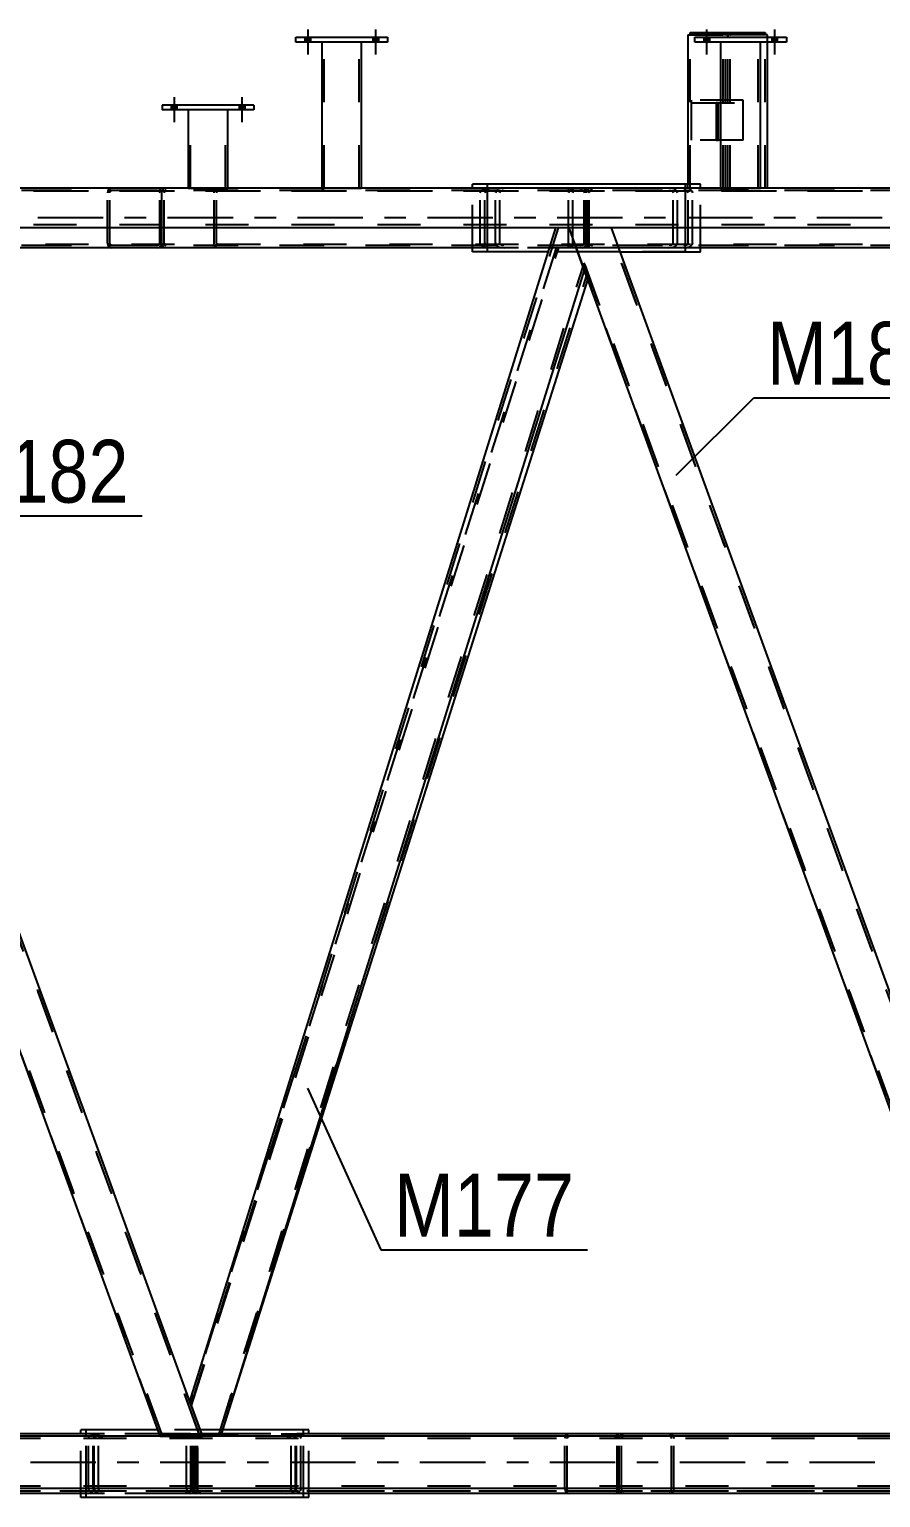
# Model space of a CAD drawing. Header units: millimetres. Extents: x -832 to 357, y -842 to -1.
# Drawn here: x 99.3 to 138.1, y -115.6 to -48.7 of the extents above; entities that cross this region are included whole.
import ezdxf

# ---------------------------------------------------------------- set-up
doc = ezdxf.new("R2010")
doc.units = ezdxf.units.MM
doc.linetypes.add('DXK_LINE_DOT2', pattern=[3.9198, 1.9599, -1.9599])
doc.linetypes.add('DXK_LINE_DOT3', pattern=[5.9187, 2.979, -0.9799, 0.9799, -0.9799])
doc.styles.add('Arial Narrow', font='ARIALN.TTF', dxfattribs={"height": 0.2})

# ---------------------------------------------------------------- blocks, each defined once
blk = doc.blocks.new('Part-570388851-10451 - 10391')
at = {"color": 7, "linetype": 'DXK_LINE_DOT2'}
for p, q in [((131.849, -51.908), (129.486, -51.908)), ((129.486, -53.727), (129.486, -51.908)), ((129.486, -52.017), (131.849, -52.017)), ((131.849, -53.727), (131.849, -51.908)), ((131.849, -53.727), (129.486, -53.727))]:
    blk.add_line(p, q, dxfattribs=at)
blk = doc.blocks.new('Part-570388851-11079 - 10391')
at = {"color": 7, "linetype": 'DXK_LINE_DOT2'}
for p, q in [((124.426, -55.909), (85.583, -55.909)), ((124.426, -56.019), (85.583, -56.019)), ((119.861, -56.128), (119.891, -56.044)), ((119.861, -58.419), (119.861, -56.128)), ((120.075, -56.086), (120.06, -56.128)), ((120.06, -58.419), (120.06, -56.128)), ((120.106, -55.926), (120.258, -55.909)), ((120.258, -56.019), (120.182, -56.027)), ((124.426, -55.909), (124.578, -55.926)), ((124.502, -56.027), (124.426, -56.019)), ((124.624, -56.128), (124.609, -56.086)), ((124.624, -58.419), (124.624, -56.128)), ((124.792, -56.044), (124.795, -56.05)), ((124.795, -56.05), (124.823, -56.128)), ((124.823, -58.419), (124.823, -56.128)), ((124.426, -58.528), (85.583, -58.528)), ((124.426, -58.637), (105.548, -58.637)), ((119.891, -58.502), (119.861, -58.419)), ((120.06, -58.419), (120.075, -58.46)), ((120.258, -58.637), (120.106, -58.62)), ((120.182, -58.519), (120.258, -58.528)), ((124.426, -58.528), (124.502, -58.519)), ((124.578, -58.62), (124.426, -58.637)), ((124.609, -58.46), (124.624, -58.419)), ((124.823, -58.419), (124.792, -58.502))]:
    blk.add_line(p, q, dxfattribs=at)
at = {"color": 2, "linetype": 'Continuous'}
blk.add_line((105.548, -58.637), (90.511, -58.637), dxfattribs=at)
at = {"color": 7, "linetype": 'DXK_LINE_DOT2'}
for centre, radius, start, end in [((120.168, -56.292), 0.371, 99.52227, 138.07318), ((120.213, -56.21), 0.186, 99.52227, 138.07318), ((124.471, -56.21), 0.186, 41.9269, 80.47781), ((124.516, -56.292), 0.371, 41.9269, 80.47781), ((120.168, -58.254), 0.371, 221.9269, 260.47781), ((120.213, -58.336), 0.186, 221.9269, 260.47781), ((124.471, -58.336), 0.186, 279.52227, 318.07318), ((124.516, -58.254), 0.371, 279.52227, 318.07318)]:
    blk.add_arc(centre, radius, start, end, dxfattribs=at)
blk = doc.blocks.new('Part-570388851-10499 - 10391')
at = {"color": 2, "linetype": 'Continuous'}
for p, q in [((111.451, -49.255), (111.451, -49.036)), ((111.451, -49.036), (115.633, -49.036)), ((115.633, -49.255), (111.451, -49.255)), ((115.633, -49.036), (115.633, -49.255))]:
    blk.add_line(p, q, dxfattribs=at)
blk = doc.blocks.new('Part-570388851-11131 - 10391')
at = {"color": 7, "linetype": 'DXK_LINE_DOT2'}
for p, q in [((106.504, -112.862), (106.474, -112.946)), ((106.474, -115.237), (106.474, -112.946)), ((106.672, -112.946), (106.687, -112.904)), ((106.672, -115.237), (106.672, -112.946)), ((106.871, -112.728), (106.719, -112.744)), ((106.795, -112.845), (106.871, -112.837)), ((106.871, -112.728), (111.799, -112.728)), ((145.271, -112.837), (106.871, -112.837)), ((111.19, -112.744), (111.038, -112.728)), ((111.038, -112.837), (111.114, -112.845)), ((111.221, -112.904), (111.237, -112.946)), ((111.237, -115.237), (111.237, -112.946)), ((111.435, -112.946), (111.405, -112.862)), ((111.435, -115.237), (111.435, -112.946)), ((145.271, -112.728), (126.393, -112.728)), ((106.474, -115.237), (106.504, -115.32)), ((106.687, -115.278), (106.672, -115.237)), ((106.719, -115.438), (106.871, -115.455)), ((106.871, -115.346), (106.795, -115.337)), ((145.271, -115.346), (106.871, -115.346)), ((111.799, -115.455), (106.871, -115.455)), ((111.114, -115.337), (111.038, -115.346)), ((111.038, -115.455), (111.19, -115.438)), ((111.237, -115.237), (111.221, -115.278)), ((111.405, -115.32), (111.435, -115.237)), ((145.271, -115.455), (126.393, -115.455))]:
    blk.add_line(p, q, dxfattribs=at)
at = {"color": 2, "linetype": 'Continuous'}
for p, q in [((126.393, -112.728), (111.799, -112.728)), ((126.393, -115.455), (111.799, -115.455))]:
    blk.add_line(p, q, dxfattribs=at)
at = {"color": 7, "linetype": 'DXK_LINE_DOT2'}
for centre, radius, start, end in [((106.78, -113.11), 0.371, 99.52227, 138.07318), ((106.825, -113.028), 0.186, 99.52227, 138.07318), ((111.083, -113.028), 0.186, 41.9269, 80.47781), ((111.129, -113.11), 0.371, 41.9269, 80.47781), ((106.78, -115.072), 0.371, 221.9269, 260.47781), ((106.825, -115.154), 0.186, 221.9269, 260.47781), ((111.083, -115.154), 0.186, 279.52227, 318.07318), ((111.129, -115.072), 0.371, 279.52227, 318.07318)]:
    blk.add_arc(centre, radius, start, end, dxfattribs=at)
blk = doc.blocks.new('Part-570388851-10502 - 10391')
at = {"color": 2, "linetype": 'Continuous'}
for p, q in [((112.633, -49.255), (112.633, -55.91)), ((114.451, -55.91), (114.451, -49.255)), ((112.633, -55.91), (114.451, -55.91))]:
    blk.add_line(p, q, dxfattribs=at)
at = {"color": 7, "linetype": 'DXK_LINE_DOT2'}
for p, q in [((114.451, -49.255), (112.633, -49.255)), ((112.633, -49.255), (112.649, -49.255)), ((112.742, -55.91), (112.742, -49.255)), ((114.342, -55.91), (114.342, -49.255)), ((114.333, -55.91), (114.316, -55.91)), ((114.316, -55.91), (114.333, -55.91)), ((114.333, -55.91), (114.342, -55.91)), ((114.342, -55.91), (114.333, -55.91))]:
    blk.add_line(p, q, dxfattribs=at)
blk = doc.blocks.new('Part-570388851-10445 - 10391')
at = {"color": 7, "linetype": 'DXK_LINE_DOT2'}
for p, q in [((111.451, -49.255), (111.451, -49.036)), ((111.451, -49.036), (115.633, -49.036)), ((115.633, -49.255), (111.451, -49.255)), ((115.633, -49.036), (115.633, -49.255))]:
    blk.add_line(p, q, dxfattribs=at)
blk = doc.blocks.new('Bolt-570388851-10460 - 10391')
at = {"linetype": 'Continuous'}
for points in [[(112.124, -49.036), (111.869, -49.036), (111.869, -49.255), (112.124, -49.255)], [(112.124, -49.036), (111.869, -49.036), (111.869, -49.255), (112.124, -49.255)], [(115.214, -49.036), (114.96, -49.036), (114.96, -49.255), (115.214, -49.255)], [(115.214, -49.036), (114.96, -49.036), (114.96, -49.255), (115.214, -49.255)]]:
    blk.add_hatch(color=1, dxfattribs=at).paths.add_polyline_path(points)
at = {"color": 1, "linetype": 'Continuous'}
for p, q in [((111.996, -48.673), (111.996, -49.818)), ((111.996, -48.673), (111.996, -49.818)), ((115.087, -48.673), (115.087, -49.818)), ((115.087, -48.673), (115.087, -49.818)), ((111.869, -49.036), (111.869, -49.255)), ((111.869, -49.036), (111.869, -49.255)), ((112.124, -49.036), (112.124, -49.255)), ((112.124, -49.036), (112.124, -49.255)), ((114.96, -49.036), (114.96, -49.255)), ((114.96, -49.036), (114.96, -49.255)), ((115.214, -49.036), (115.214, -49.255)), ((115.214, -49.036), (115.214, -49.255))]:
    blk.add_line(p, q, dxfattribs=at)
blk = doc.blocks.new('Bolt-570388851-10467 - 10391')
at = {"linetype": 'Continuous'}
for points in [[(130.305, -49.036), (130.051, -49.036), (130.051, -49.255), (130.305, -49.255)], [(130.305, -49.036), (130.051, -49.036), (130.051, -49.255), (130.305, -49.255)], [(133.396, -49.036), (133.142, -49.036), (133.142, -49.255), (133.396, -49.255)], [(133.396, -49.036), (133.142, -49.036), (133.142, -49.255), (133.396, -49.255)]]:
    blk.add_hatch(color=1, dxfattribs=at).paths.add_polyline_path(points)
at = {"color": 1, "linetype": 'Continuous'}
for p, q in [((130.178, -48.673), (130.178, -49.818)), ((130.178, -48.673), (130.178, -49.818)), ((133.269, -48.673), (133.269, -49.818)), ((133.269, -48.673), (133.269, -49.818)), ((130.051, -49.036), (130.051, -49.255)), ((130.051, -49.036), (130.051, -49.255)), ((130.305, -49.036), (130.305, -49.255)), ((130.305, -49.036), (130.305, -49.255)), ((133.142, -49.036), (133.142, -49.255)), ((133.142, -49.036), (133.142, -49.255)), ((133.396, -49.036), (133.396, -49.255)), ((133.396, -49.036), (133.396, -49.255))]:
    blk.add_line(p, q, dxfattribs=at)
blk = doc.blocks.new('Part-570388851-10496 - 10391')
at = {"color": 2, "linetype": 'Continuous'}
for p, q in [((106.54, -52.345), (106.54, -55.909)), ((108.358, -55.909), (108.358, -52.345))]:
    blk.add_line(p, q, dxfattribs=at)
at = {"color": 7, "linetype": 'DXK_LINE_DOT2'}
for p, q in [((108.358, -52.345), (106.54, -52.345)), ((106.557, -52.345), (106.54, -52.345)), ((106.649, -55.911), (106.649, -52.345)), ((108.249, -55.911), (108.249, -52.345)), ((106.54, -55.909), (106.54, -55.911)), ((106.54, -55.911), (108.358, -55.911)), ((108.358, -55.911), (108.358, -55.909)), ((108.358, -55.909), (108.358, -55.911))]:
    blk.add_line(p, q, dxfattribs=at)
blk = doc.blocks.new('Part-570388851-10607 - 10391')
at = {"color": 2, "linetype": 'Continuous'}
for p, q in [((130.814, -49.255), (130.814, -55.91)), ((132.633, -55.91), (132.633, -49.255)), ((130.814, -55.91), (132.633, -55.91))]:
    blk.add_line(p, q, dxfattribs=at)
at = {"color": 7, "linetype": 'DXK_LINE_DOT2'}
for p, q in [((132.633, -49.255), (130.814, -49.255)), ((130.814, -49.255), (130.831, -49.255)), ((130.924, -55.91), (130.924, -49.255)), ((132.524, -55.91), (132.524, -49.255)), ((132.515, -55.91), (132.498, -55.91)), ((132.498, -55.91), (132.515, -55.91)), ((132.515, -55.91), (132.524, -55.91)), ((132.524, -55.91), (132.515, -55.91))]:
    blk.add_line(p, q, dxfattribs=at)
blk = doc.blocks.new('Part-570388851-10773 - 10391')
at = {"color": 7, "linetype": 'DXK_LINE_DOT2'}
for p, q in [((130.723, -52.017), (130.614, -52.017)), ((130.614, -52.017), (130.614, -53.727)), ((130.723, -53.727), (130.723, -52.017)), ((130.614, -52.29), (130.723, -52.29)), ((130.614, -53.727), (130.723, -53.727))]:
    blk.add_line(p, q, dxfattribs=at)
blk = doc.blocks.new('Part-570388851-10767 - 10391')
at = {"color": 7, "linetype": 'DXK_LINE_DOT2'}
for p, q in [((123.32, -58.637), (106.629, -111.271)), ((106.691, -111.439), (123.434, -58.637)), ((124.235, -58.637), (123.32, -58.637)), ((123.32, -58.637), (123.337, -58.637)), ((124.765, -60.094), (124.235, -58.637)), ((107.96, -112.728), (124.704, -59.926)), ((107.16, -112.728), (106.629, -111.271)), ((108.075, -112.728), (107.16, -112.728)), ((108.075, -112.728), (108.132, -112.546))]:
    blk.add_line(p, q, dxfattribs=at)
at = {"color": 2, "linetype": 'Continuous'}
blk.add_line((108.132, -112.546), (124.765, -60.094), dxfattribs=at)
blk = doc.blocks.new('Part-570388851-10667 - 10391')
at = {"color": 2, "linetype": 'Continuous'}
for p, q in [((129.431, -48.818), (132.849, -48.817)), ((129.431, -48.927), (129.431, -48.818)), ((132.849, -48.817), (132.849, -48.927)), ((131.174, -48.927), (129.431, -48.927)), ((132.849, -48.927), (132.74, -48.927))]:
    blk.add_line(p, q, dxfattribs=at)
at = {"color": 7, "linetype": 'DXK_LINE_DOT2'}
blk.add_line((132.74, -48.927), (131.174, -48.927), dxfattribs=at)
blk = doc.blocks.new('Part-570388851-10670 - 10391')
at = {"color": 2, "linetype": 'Continuous'}
for p, q in [((129.322, -48.928), (129.339, -48.928)), ((129.322, -48.928), (129.322, -55.728)), ((129.339, -48.928), (130.922, -48.928)), ((131.14, -48.928), (130.922, -48.928)), ((131.14, -49.036), (131.14, -48.928))]:
    blk.add_line(p, q, dxfattribs=at)
at = {"color": 7, "linetype": 'DXK_LINE_DOT2'}
for p, q in [((129.431, -55.911), (129.431, -48.928)), ((129.431, -48.928), (129.44, -48.928)), ((131.031, -55.911), (131.031, -48.928)), ((131.14, -55.911), (131.14, -49.036)), ((129.322, -55.911), (129.322, -55.728)), ((131.14, -55.911), (129.322, -55.911))]:
    blk.add_line(p, q, dxfattribs=at)
blk = doc.blocks.new('Part-570388851-10673 - 10391')
at = {"color": 2, "linetype": 'Continuous'}
for p, q in [((129.633, -49.255), (129.633, -49.036)), ((129.633, -49.036), (133.814, -49.036)), ((133.814, -49.255), (129.633, -49.255)), ((133.814, -49.036), (133.814, -49.255))]:
    blk.add_line(p, q, dxfattribs=at)
blk = doc.blocks.new('Part-570388851-10690 - 10391')
at = {"color": 2, "linetype": 'Continuous'}
for p, q in [((125.839, -57.727), (123.904, -57.727)), ((145.319, -111.25), (125.839, -57.727)), ((143.959, -112.827), (124.607, -59.659))]:
    blk.add_line(p, q, dxfattribs=at)
at = {"color": 7, "linetype": 'DXK_LINE_DOT2'}
for p, q in [((124.607, -59.659), (123.904, -57.727)), ((144.075, -112.827), (124.02, -57.727)), ((145.777, -112.827), (125.723, -57.727)), ((145.893, -112.827), (145.319, -111.25)), ((143.959, -112.827), (145.893, -112.827))]:
    blk.add_line(p, q, dxfattribs=at)
blk = doc.blocks.new('Part-570388851-10695 - 10391')
at = {"color": 2, "linetype": 'Continuous'}
for p, q in [((87.141, -57.727), (85.206, -57.727)), ((106.622, -111.25), (87.141, -57.727)), ((105.261, -112.827), (85.91, -59.659))]:
    blk.add_line(p, q, dxfattribs=at)
at = {"color": 7, "linetype": 'DXK_LINE_DOT2'}
for p, q in [((85.91, -59.659), (85.206, -57.727)), ((105.377, -112.827), (85.322, -57.727)), ((107.08, -112.827), (87.025, -57.727)), ((107.196, -112.827), (106.622, -111.25)), ((105.261, -112.827), (107.196, -112.827))]:
    blk.add_line(p, q, dxfattribs=at)
blk = doc.blocks.new('Part-570388851-10735 - 10391')
at = {"color": 2, "linetype": 'Continuous'}
for p, q in [((101.894, -112.546), (101.646, -112.546)), ((101.646, -112.728), (101.646, -112.546)), ((112.047, -112.546), (111.799, -112.546)), ((112.047, -112.728), (112.047, -112.546)), ((101.646, -115.637), (101.646, -115.455)), ((101.894, -115.637), (101.646, -115.637)), ((112.047, -115.637), (111.799, -115.637)), ((112.047, -115.637), (112.047, -115.455))]:
    blk.add_line(p, q, dxfattribs=at)
at = {"color": 7, "linetype": 'DXK_LINE_DOT2'}
for p, q in [((101.646, -115.455), (101.646, -112.728)), ((111.799, -112.546), (101.894, -112.546)), ((112.047, -115.455), (112.047, -112.728)), ((111.799, -115.637), (101.894, -115.637)), ((112.047, -115.455), (112.047, -115.438))]:
    blk.add_line(p, q, dxfattribs=at)
blk = doc.blocks.new('Part-570388851-11360 - 10391')
at = {"color": 2, "linetype": 'Continuous'}
for p, q in [((131.14, -48.927), (131.14, -49.036)), ((132.74, -48.927), (131.174, -48.927)), ((132.959, -48.927), (132.74, -48.927)), ((132.959, -49.036), (132.959, -48.927)), ((132.959, -55.909), (132.959, -49.255))]:
    blk.add_line(p, q, dxfattribs=at)
at = {"color": 7, "linetype": 'DXK_LINE_DOT2'}
for p, q in [((131.174, -48.927), (131.14, -48.927)), ((131.14, -55.911), (131.14, -49.036)), ((131.249, -55.911), (131.249, -48.927)), ((131.249, -48.927), (131.258, -48.927)), ((132.849, -55.911), (132.849, -48.927)), ((132.959, -49.255), (132.959, -49.036)), ((132.959, -55.911), (131.14, -55.911)), ((132.959, -55.911), (132.959, -55.909))]:
    blk.add_line(p, q, dxfattribs=at)
blk = doc.blocks.new('Part-570388851-10799 - 10391')
at = {"color": 7, "linetype": 'DXK_LINE_DOT2'}
for p, q in [((305.281, -56.055), (-20.791, -56.055)), ((305.281, -55.909), (3.542, -55.909)), ((114.451, -55.909), (112.633, -55.909)), ((132.633, -55.909), (130.814, -55.909)), ((305.281, -57.582), (-20.791, -57.582)), ((125.839, -57.727), (123.305, -57.727))]:
    blk.add_line(p, q, dxfattribs=at)
at = {"color": 2, "linetype": 'Continuous'}
for p, q in [((112.633, -55.909), (96.269, -55.909)), ((130.814, -55.909), (114.451, -55.909)), ((148.996, -55.909), (132.633, -55.909)), ((123.305, -57.727), (87.141, -57.727)), ((162.002, -57.727), (125.839, -57.727))]:
    blk.add_line(p, q, dxfattribs=at)
blk = doc.blocks.new('Part-570388851-10804 - 10391')
at = {"color": 2, "linetype": 'Continuous'}
for p, q in [((315.408, -112.827), (-0.074, -112.827)), ((315.408, -115.227), (-0.074, -115.227))]:
    blk.add_line(p, q, dxfattribs=at)
at = {"color": 7, "linetype": 'DXK_LINE_DOT2'}
for p, q in [((315.408, -112.936), (-0.074, -112.936)), ((315.408, -115.118), (-0.074, -115.118))]:
    blk.add_line(p, q, dxfattribs=at)
at = {"color": 7, "linetype": 'DXK_LINE_DOT3'}
blk.add_line((315.408, -114.027), (-0.074, -114.027), dxfattribs=at)
blk = doc.blocks.new('Part-570388851-10805 - 10391')
at = {"color": 7, "linetype": 'DXK_LINE_DOT2'}
for p, q in [((315.408, -112.837), (1.119, -112.837)), ((305.534, -112.728), (24.251, -112.728)), ((315.408, -115.346), (1.119, -115.346)), ((305.534, -115.455), (24.251, -115.455))]:
    blk.add_line(p, q, dxfattribs=at)
blk = doc.blocks.new('Part-570388851-10847 - 10391')
at = {"color": 2, "linetype": 'Continuous'}
for p, q in [((106.622, -111.25), (123.305, -57.727)), ((123.904, -57.727), (123.305, -57.727)), ((124.484, -59.321), (123.904, -57.727)), ((124.607, -59.659), (124.484, -59.321)), ((108.035, -112.827), (124.607, -59.659)), ((107.196, -112.827), (106.622, -111.25))]:
    blk.add_line(p, q, dxfattribs=at)
at = {"color": 7, "linetype": 'DXK_LINE_DOT2'}
for p, q in [((106.683, -111.419), (123.419, -57.727)), ((123.322, -57.727), (123.305, -57.727)), ((123.904, -57.727), (123.533, -57.727)), ((107.92, -112.827), (124.545, -59.49)), ((124.607, -59.659), (124.507, -59.386)), ((108.035, -112.827), (107.196, -112.827))]:
    blk.add_line(p, q, dxfattribs=at)
blk = doc.blocks.new('Bolt-570388851-10866 - 10391')
at = {"linetype": 'Continuous'}
for points in [[(112.124, -49.036), (111.869, -49.036), (111.869, -49.255), (112.124, -49.255)], [(112.124, -49.036), (111.869, -49.036), (111.869, -49.255), (112.124, -49.255)], [(115.214, -49.036), (114.96, -49.036), (114.96, -49.255), (115.214, -49.255)], [(115.214, -49.036), (114.96, -49.036), (114.96, -49.255), (115.214, -49.255)]]:
    blk.add_hatch(color=1, dxfattribs=at).paths.add_polyline_path(points)
at = {"color": 1, "linetype": 'Continuous'}
for p, q in [((111.996, -48.673), (111.996, -49.818)), ((111.996, -48.673), (111.996, -49.818)), ((115.087, -48.673), (115.087, -49.818)), ((115.087, -48.673), (115.087, -49.818)), ((111.869, -49.036), (111.869, -49.255)), ((111.869, -49.036), (111.869, -49.255)), ((112.124, -49.036), (112.124, -49.255)), ((112.124, -49.036), (112.124, -49.255)), ((114.96, -49.036), (114.96, -49.255)), ((114.96, -49.036), (114.96, -49.255)), ((115.214, -49.036), (115.214, -49.255)), ((115.214, -49.036), (115.214, -49.255))]:
    blk.add_line(p, q, dxfattribs=at)
blk = doc.blocks.new('Bolt-570388851-10878 - 10391')
at = {"linetype": 'Continuous'}
for points in [[(106.031, -52.127), (105.777, -52.127), (105.777, -52.345), (106.031, -52.345)], [(106.031, -52.127), (105.777, -52.127), (105.777, -52.345), (106.031, -52.345)], [(109.122, -52.127), (108.867, -52.127), (108.867, -52.345), (109.122, -52.345)], [(109.122, -52.127), (108.867, -52.127), (108.867, -52.345), (109.122, -52.345)]]:
    blk.add_hatch(color=1, dxfattribs=at).paths.add_polyline_path(points)
at = {"color": 1, "linetype": 'Continuous'}
for p, q in [((105.777, -52.127), (105.777, -52.345)), ((105.777, -52.127), (105.777, -52.345)), ((105.904, -51.763), (105.904, -52.908)), ((105.904, -51.763), (105.904, -52.908)), ((106.031, -52.127), (106.031, -52.345)), ((106.031, -52.127), (106.031, -52.345)), ((108.867, -52.127), (108.867, -52.345)), ((108.867, -52.127), (108.867, -52.345)), ((108.995, -51.763), (108.995, -52.908)), ((108.995, -51.763), (108.995, -52.908)), ((109.122, -52.127), (109.122, -52.345)), ((109.122, -52.127), (109.122, -52.345))]:
    blk.add_line(p, q, dxfattribs=at)
blk = doc.blocks.new('Part-570388851-11021 - 10391')
at = {"color": 7, "linetype": 'DXK_LINE_DOT2'}
for p, q in [((87.472, -58.637), (85.537, -58.637)), ((85.537, -58.637), (105.225, -112.728)), ((85.555, -58.637), (85.537, -58.637)), ((105.341, -112.728), (85.654, -58.637)), ((107.044, -112.728), (87.356, -58.637)), ((107.16, -112.728), (87.472, -58.637)), ((105.225, -112.728), (107.16, -112.728))]:
    blk.add_line(p, q, dxfattribs=at)
blk = doc.blocks.new('Part-570388851-11022 - 10391')
at = {"color": 7, "linetype": 'DXK_LINE_DOT2'}
for p, q in [((126.17, -58.637), (124.235, -58.637)), ((124.235, -58.637), (143.922, -112.728)), ((124.252, -58.637), (124.235, -58.637)), ((144.038, -112.728), (124.351, -58.637)), ((145.741, -112.728), (126.054, -58.637)), ((145.857, -112.728), (126.17, -58.637)), ((143.922, -112.728), (145.857, -112.728))]:
    blk.add_line(p, q, dxfattribs=at)
blk = doc.blocks.new('Part-570388851-11036 - 10391')
at = {"color": 7, "linetype": 'DXK_LINE_DOT2'}
for p, q in [((297.987, -55.909), (-19.561, -55.91)), ((297.987, -56.055), (-19.561, -56.055)), ((297.987, -58.491), (-19.561, -58.491)), ((297.987, -58.637), (3.405, -58.637)), ((284.688, -58.637), (8.16, -58.637))]:
    blk.add_line(p, q, dxfattribs=at)
at = {"color": 7, "linetype": 'DXK_LINE_DOT3'}
blk.add_line((297.987, -57.273), (-19.561, -57.273), dxfattribs=at)
blk = doc.blocks.new('Part-570388851-11073 - 10391')
at = {"color": 7, "linetype": 'DXK_LINE_DOT2'}
for p, q in [((123.914, -56.044), (123.883, -56.128)), ((123.883, -58.419), (123.883, -56.128)), ((124.082, -56.128), (124.097, -56.086)), ((124.082, -58.419), (124.082, -56.128)), ((124.28, -55.909), (124.128, -55.926)), ((124.204, -56.027), (124.28, -56.019)), ((163.123, -55.909), (124.28, -55.909)), ((163.123, -56.019), (124.28, -56.019)), ((128.6, -55.926), (128.448, -55.909)), ((128.448, -56.019), (128.524, -56.027)), ((128.631, -56.086), (128.646, -56.128)), ((128.646, -58.419), (128.646, -56.128)), ((128.845, -56.128), (128.815, -56.044)), ((128.845, -58.419), (128.845, -56.128)), ((123.883, -58.419), (123.914, -58.502)), ((124.097, -58.46), (124.082, -58.419)), ((124.128, -58.62), (124.251, -58.634)), ((124.262, -58.526), (124.204, -58.519)), ((124.251, -58.634), (124.28, -58.637)), ((124.28, -58.528), (124.262, -58.526)), ((163.123, -58.528), (124.28, -58.528)), ((129.208, -58.637), (124.28, -58.637)), ((128.524, -58.519), (128.448, -58.528)), ((128.448, -58.637), (128.6, -58.62)), ((128.646, -58.419), (128.631, -58.46)), ((128.815, -58.502), (128.845, -58.419))]:
    blk.add_line(p, q, dxfattribs=at)
at = {"color": 2, "linetype": 'Continuous'}
blk.add_line((144.245, -58.637), (129.208, -58.637), dxfattribs=at)
at = {"color": 7, "linetype": 'DXK_LINE_DOT2'}
for centre, radius, start, end in [((124.19, -56.292), 0.371, 99.52227, 138.07318), ((124.235, -56.21), 0.186, 99.52227, 138.07318), ((128.493, -56.21), 0.186, 41.9269, 80.47781), ((128.538, -56.292), 0.371, 41.9269, 80.47781), ((124.19, -58.254), 0.371, 221.9269, 260.47781), ((124.235, -58.336), 0.186, 221.9269, 260.47781), ((128.493, -58.336), 0.186, 279.52227, 318.07318), ((128.538, -58.254), 0.371, 279.52227, 318.07318)]:
    blk.add_arc(centre, radius, start, end, dxfattribs=at)
blk = doc.blocks.new('Part-570388851-11082 - 10391')
at = {"color": 7, "linetype": 'DXK_LINE_DOT2'}
for p, q in [((105.35, -56.128), (105.365, -56.044)), ((105.35, -57.727), (105.35, -56.128)), ((105.365, -56.044), (105.408, -55.973)), ((105.408, -55.973), (105.472, -55.926)), ((105.456, -56.086), (105.449, -56.128)), ((105.449, -58.419), (105.449, -56.128)), ((105.478, -56.05), (105.456, -56.086)), ((105.472, -55.926), (105.548, -55.909)), ((105.51, -56.027), (105.478, -56.05)), ((105.548, -56.019), (105.51, -56.027)), ((124.5, -55.909), (105.548, -55.909)), ((124.5, -56.019), (105.548, -56.019)), ((107.632, -55.909), (107.708, -55.926)), ((107.67, -56.027), (107.632, -56.019)), ((107.702, -56.05), (107.67, -56.027)), ((107.723, -56.086), (107.702, -56.05)), ((107.708, -55.926), (107.772, -55.973)), ((107.731, -56.128), (107.723, -56.086)), ((107.731, -58.419), (107.731, -56.128)), ((107.772, -55.973), (107.815, -56.044)), ((107.815, -56.044), (107.83, -56.128)), ((107.83, -58.419), (107.83, -56.128)), ((120.582, -56.044), (120.552, -56.128)), ((120.552, -58.419), (120.552, -56.128)), ((120.75, -56.128), (120.765, -56.086)), ((120.75, -58.419), (120.75, -56.128)), ((120.948, -55.909), (120.797, -55.926)), ((120.873, -56.027), (120.948, -56.019)), ((123.883, -56.019), (123.883, -55.909)), ((124.576, -55.926), (124.5, -55.909)), ((124.5, -56.019), (124.538, -56.027)), ((124.538, -56.027), (124.57, -56.05)), ((124.57, -56.05), (124.591, -56.086)), ((124.64, -55.973), (124.576, -55.926)), ((124.591, -56.086), (124.599, -56.128)), ((124.599, -58.419), (124.599, -56.128)), ((124.683, -56.044), (124.64, -55.973)), ((124.698, -56.128), (124.683, -56.044)), ((124.698, -58.419), (124.698, -56.128)), ((105.449, -58.419), (105.456, -58.46)), ((105.456, -58.46), (105.478, -58.496)), ((105.478, -58.496), (105.51, -58.519)), ((105.51, -58.519), (105.548, -58.528)), ((124.5, -58.528), (105.548, -58.528)), ((107.632, -58.528), (107.67, -58.519)), ((107.708, -58.62), (107.632, -58.637)), ((107.67, -58.519), (107.702, -58.496)), ((107.702, -58.496), (107.723, -58.46)), ((107.772, -58.573), (107.708, -58.62)), ((107.723, -58.46), (107.731, -58.419)), ((107.815, -58.502), (107.772, -58.573)), ((107.83, -58.419), (107.815, -58.502)), ((124.5, -58.637), (120.188, -58.637)), ((120.552, -58.419), (120.582, -58.502)), ((120.765, -58.46), (120.75, -58.419)), ((120.797, -58.62), (120.948, -58.637)), ((120.948, -58.528), (120.873, -58.519)), ((123.883, -58.637), (123.883, -58.528)), ((124.538, -58.519), (124.5, -58.528)), ((124.5, -58.637), (124.576, -58.62)), ((124.57, -58.496), (124.538, -58.519)), ((124.591, -58.46), (124.57, -58.496)), ((124.576, -58.62), (124.64, -58.573)), ((124.599, -58.419), (124.591, -58.46)), ((124.64, -58.573), (124.683, -58.502)), ((124.683, -58.502), (124.698, -58.419))]:
    blk.add_line(p, q, dxfattribs=at)
at = {"color": 2, "linetype": 'Continuous'}
for p, q in [((105.35, -58.419), (105.35, -57.727)), ((105.365, -58.502), (105.35, -58.419)), ((105.408, -58.573), (105.365, -58.502)), ((105.472, -58.62), (105.408, -58.573)), ((105.548, -58.637), (105.472, -58.62)), ((120.188, -58.637), (105.548, -58.637))]:
    blk.add_line(p, q, dxfattribs=at)
at = {"color": 7, "linetype": 'DXK_LINE_DOT2'}
for centre, radius, start, end in [((120.858, -56.292), 0.371, 99.52227, 138.07318), ((120.903, -56.21), 0.186, 99.52227, 138.07318), ((120.858, -58.254), 0.371, 221.9269, 260.47781), ((120.903, -58.336), 0.186, 221.9269, 260.47781)]:
    blk.add_arc(centre, radius, start, end, dxfattribs=at)
blk = doc.blocks.new('Part-570388851-11118 - 10391')
at = {"color": 7, "linetype": 'DXK_LINE_DOT2'}
for p, q in [((106.846, -112.946), (106.861, -112.862)), ((106.846, -115.237), (106.846, -112.946)), ((106.861, -112.862), (106.904, -112.792)), ((106.904, -112.792), (106.967, -112.744)), ((106.953, -112.904), (106.946, -112.946)), ((106.946, -115.237), (106.946, -112.946)), ((106.978, -112.869), (106.953, -112.904)), ((106.967, -112.744), (107.119, -112.728)), ((106.967, -115.438), (106.967, -112.744)), ((107.043, -112.845), (106.978, -112.869)), ((106.978, -115.314), (106.978, -112.869)), ((107.119, -112.837), (107.043, -112.845)), ((125.997, -112.728), (107.119, -112.728)), ((125.997, -112.837), (107.119, -112.837)), ((111.286, -112.728), (111.438, -112.744)), ((111.362, -112.845), (111.286, -112.837)), ((111.485, -112.946), (111.47, -112.904)), ((111.485, -115.237), (111.485, -112.946)), ((111.653, -112.862), (111.683, -112.946)), ((111.683, -115.237), (111.683, -112.946)), ((123.729, -112.862), (123.714, -112.946)), ((123.714, -115.237), (123.714, -112.946)), ((123.772, -112.792), (123.729, -112.862)), ((123.837, -112.744), (123.772, -112.792)), ((123.814, -112.946), (123.821, -112.904)), ((123.814, -115.237), (123.814, -112.946)), ((123.821, -112.904), (123.843, -112.869)), ((123.913, -112.728), (123.837, -112.744)), ((123.843, -112.869), (123.875, -112.845)), ((123.875, -112.845), (123.913, -112.837)), ((126.073, -112.744), (125.997, -112.728)), ((125.997, -112.837), (126.035, -112.845)), ((126.035, -112.845), (126.067, -112.869)), ((126.067, -112.869), (126.088, -112.904)), ((126.137, -112.792), (126.073, -112.744)), ((126.088, -112.904), (126.096, -112.946)), ((126.096, -115.237), (126.096, -112.946)), ((126.18, -112.862), (126.137, -112.792)), ((126.195, -112.946), (126.18, -112.862)), ((126.195, -115.237), (126.195, -112.946)), ((106.861, -115.32), (106.846, -115.237)), ((106.904, -115.391), (106.861, -115.32)), ((106.967, -115.438), (106.904, -115.391)), ((106.946, -115.237), (106.953, -115.278)), ((106.953, -115.278), (106.978, -115.314)), ((106.967, -115.438), (107.119, -115.455)), ((106.978, -115.314), (107.043, -115.337)), ((107.043, -115.337), (107.119, -115.346)), ((125.997, -115.346), (107.119, -115.346)), ((125.997, -115.455), (107.119, -115.455)), ((111.286, -115.346), (111.362, -115.337)), ((111.438, -115.438), (111.286, -115.455)), ((111.47, -115.278), (111.485, -115.237)), ((111.683, -115.237), (111.653, -115.32)), ((123.714, -115.237), (123.729, -115.32)), ((123.729, -115.32), (123.772, -115.391)), ((123.772, -115.391), (123.837, -115.438)), ((123.821, -115.278), (123.814, -115.237)), ((123.843, -115.314), (123.821, -115.278)), ((123.837, -115.438), (123.913, -115.455)), ((123.875, -115.337), (123.843, -115.314)), ((123.913, -115.346), (123.875, -115.337)), ((126.035, -115.337), (125.997, -115.346)), ((125.997, -115.455), (126.073, -115.438)), ((126.067, -115.314), (126.035, -115.337)), ((126.088, -115.278), (126.067, -115.314)), ((126.073, -115.438), (126.137, -115.391)), ((126.096, -115.237), (126.088, -115.278)), ((126.137, -115.391), (126.18, -115.32)), ((126.18, -115.32), (126.195, -115.237))]:
    blk.add_line(p, q, dxfattribs=at)
for centre, radius, start, end in [((111.332, -113.028), 0.186, 41.9269, 80.47781), ((111.377, -113.11), 0.371, 41.9269, 80.47781), ((111.332, -115.154), 0.186, 279.52227, 318.07318), ((111.377, -115.072), 0.371, 279.52227, 318.07318)]:
    blk.add_arc(centre, radius, start, end, dxfattribs=at)
blk = doc.blocks.new('Part-570388851-11134 - 10391')
at = {"color": 7, "linetype": 'DXK_LINE_DOT2'}
for p, q in [((126.195, -112.946), (126.21, -112.862)), ((126.195, -115.227), (126.195, -112.946)), ((126.21, -112.862), (126.231, -112.827)), ((126.302, -112.904), (126.294, -112.946)), ((126.294, -115.237), (126.294, -112.946)), ((126.323, -112.869), (126.302, -112.904)), ((126.355, -112.845), (126.323, -112.869)), ((126.393, -112.837), (126.355, -112.845)), ((145.345, -112.837), (126.393, -112.837)), ((128.477, -112.728), (128.553, -112.744)), ((128.515, -112.845), (128.477, -112.837)), ((128.547, -112.869), (128.515, -112.845)), ((128.569, -112.904), (128.547, -112.869)), ((128.553, -112.744), (128.618, -112.792)), ((128.576, -112.946), (128.569, -112.904)), ((128.576, -115.237), (128.576, -112.946)), ((128.618, -112.792), (128.661, -112.862)), ((128.661, -112.862), (128.676, -112.946)), ((128.676, -115.237), (128.676, -112.946)), ((145.345, -112.728), (140.591, -112.728)), ((140.985, -112.862), (140.955, -112.946)), ((140.955, -115.237), (140.955, -112.946)), ((141.153, -112.946), (141.169, -112.904)), ((141.153, -115.237), (141.153, -112.946)), ((141.352, -112.728), (141.2, -112.744)), ((141.276, -112.845), (141.352, -112.837)), ((145.171, -112.837), (145.171, -112.728)), ((145.421, -112.744), (145.345, -112.728)), ((145.345, -112.837), (145.383, -112.845)), ((145.383, -112.845), (145.415, -112.869)), ((145.415, -112.869), (145.437, -112.904)), ((145.486, -112.791), (145.421, -112.744)), ((145.437, -112.904), (145.444, -112.946)), ((145.444, -115.237), (145.444, -112.946)), ((145.529, -112.862), (145.486, -112.791)), ((145.544, -112.946), (145.529, -112.862)), ((145.544, -115.237), (145.544, -112.946)), ((126.294, -115.237), (126.302, -115.278)), ((126.302, -115.278), (126.323, -115.314)), ((126.323, -115.314), (126.355, -115.337)), ((126.355, -115.337), (126.393, -115.346)), ((145.345, -115.346), (126.393, -115.346)), ((128.477, -115.346), (128.515, -115.337)), ((128.553, -115.438), (128.477, -115.455)), ((128.515, -115.337), (128.547, -115.314)), ((128.547, -115.314), (128.569, -115.278)), ((128.618, -115.391), (128.553, -115.438)), ((128.569, -115.278), (128.576, -115.237)), ((128.661, -115.32), (128.618, -115.391)), ((128.676, -115.237), (128.661, -115.32)), ((145.345, -115.455), (140.591, -115.455)), ((140.955, -115.237), (140.985, -115.32)), ((141.169, -115.278), (141.153, -115.237)), ((141.2, -115.438), (141.352, -115.455)), ((141.352, -115.346), (141.276, -115.337)), ((145.171, -115.455), (145.171, -115.346)), ((145.383, -115.337), (145.345, -115.346)), ((145.345, -115.455), (145.421, -115.438)), ((145.415, -115.314), (145.383, -115.337)), ((145.437, -115.278), (145.415, -115.314)), ((145.421, -115.438), (145.486, -115.391)), ((145.444, -115.237), (145.437, -115.278)), ((145.486, -115.391), (145.529, -115.32)), ((145.529, -115.32), (145.544, -115.237))]:
    blk.add_line(p, q, dxfattribs=at)
at = {"color": 2, "linetype": 'Continuous'}
for p, q in [((126.231, -112.827), (126.253, -112.792)), ((126.253, -112.792), (126.318, -112.744)), ((126.318, -112.744), (126.393, -112.728)), ((140.591, -112.728), (126.393, -112.728)), ((126.195, -115.237), (126.195, -115.227)), ((126.21, -115.32), (126.195, -115.237)), ((126.253, -115.391), (126.21, -115.32)), ((126.318, -115.438), (126.253, -115.391)), ((126.393, -115.455), (126.318, -115.438)), ((140.591, -115.455), (126.393, -115.455))]:
    blk.add_line(p, q, dxfattribs=at)
at = {"color": 7, "linetype": 'DXK_LINE_DOT2'}
for centre, radius, start, end in [((141.261, -113.11), 0.371, 99.52227, 138.07318), ((141.307, -113.028), 0.186, 99.52227, 138.07318), ((141.261, -115.072), 0.371, 221.9269, 260.47781), ((141.307, -115.154), 0.186, 221.9269, 260.47781)]:
    blk.add_arc(centre, radius, start, end, dxfattribs=at)
blk = doc.blocks.new('Part-570388851-11137 - 10391')
at = {"color": 7, "linetype": 'DXK_LINE_DOT2'}
for p, q in [((68.996, -115.455), (68.996, -112.728)), ((73.101, -112.728), (68.996, -112.728)), ((106.574, -112.837), (68.996, -112.837)), ((72.493, -112.744), (72.341, -112.728)), ((72.341, -112.837), (72.417, -112.845)), ((72.524, -112.904), (72.539, -112.946)), ((72.539, -115.237), (72.539, -112.946)), ((72.738, -112.946), (72.707, -112.862)), ((72.738, -115.237), (72.738, -112.946)), ((106.574, -112.728), (87.696, -112.728)), ((102.009, -112.946), (102.04, -112.862)), ((102.009, -115.237), (102.009, -112.946)), ((102.223, -112.904), (102.208, -112.946)), ((102.208, -115.237), (102.208, -112.946)), ((102.254, -112.744), (102.406, -112.728)), ((102.406, -112.837), (102.33, -112.845)), ((106.574, -112.728), (106.723, -112.744)), ((106.65, -112.845), (106.574, -112.837)), ((106.723, -112.744), (106.726, -112.744)), ((106.772, -112.946), (106.757, -112.904)), ((106.772, -115.237), (106.772, -112.946)), ((106.941, -112.862), (106.971, -112.946)), ((106.971, -115.237), (106.971, -112.946)), ((106.574, -115.346), (68.996, -115.346)), ((73.101, -115.455), (68.996, -115.455)), ((72.417, -115.337), (72.341, -115.346)), ((72.341, -115.455), (72.493, -115.438)), ((72.539, -115.237), (72.524, -115.278)), ((72.707, -115.32), (72.738, -115.237)), ((106.574, -115.455), (87.696, -115.455)), ((102.04, -115.32), (102.009, -115.237)), ((102.208, -115.237), (102.223, -115.278)), ((102.406, -115.455), (102.254, -115.438)), ((102.33, -115.337), (102.406, -115.346)), ((106.574, -115.346), (106.65, -115.337)), ((106.723, -115.438), (106.574, -115.455)), ((106.726, -115.438), (106.723, -115.438)), ((106.757, -115.278), (106.772, -115.237)), ((106.971, -115.237), (106.941, -115.32))]:
    blk.add_line(p, q, dxfattribs=at)
at = {"color": 2, "linetype": 'Continuous'}
for p, q in [((87.696, -112.728), (73.101, -112.728)), ((87.696, -115.455), (73.101, -115.455))]:
    blk.add_line(p, q, dxfattribs=at)
at = {"color": 7, "linetype": 'DXK_LINE_DOT2'}
for centre, radius, start, end in [((72.386, -113.028), 0.186, 41.9269, 80.47781), ((72.431, -113.11), 0.371, 41.9269, 80.47781), ((102.316, -113.11), 0.371, 99.52227, 138.07318), ((102.361, -113.028), 0.186, 99.52227, 138.07318), ((106.619, -113.028), 0.186, 41.9269, 80.47781), ((106.664, -113.11), 0.371, 41.9269, 80.47781), ((72.386, -115.154), 0.186, 279.52227, 318.07318), ((72.431, -115.072), 0.371, 279.52227, 318.07318), ((102.316, -115.072), 0.371, 221.9269, 260.47781), ((102.361, -115.154), 0.186, 221.9269, 260.47781), ((106.619, -115.154), 0.186, 279.52227, 318.07318), ((106.664, -115.072), 0.371, 279.52227, 318.07318)]:
    blk.add_arc(centre, radius, start, end, dxfattribs=at)
blk = doc.blocks.new('Part-570388851-11173 - 10391')
at = {"color": 2, "linetype": 'Continuous'}
for p, q in [((129.208, -55.728), (120.188, -55.728)), ((120.188, -55.909), (120.188, -55.728)), ((129.208, -55.909), (129.208, -55.728)), ((120.188, -58.819), (120.188, -57.727)), ((129.208, -58.819), (129.208, -57.727)), ((122.965, -58.819), (120.188, -58.819)), ((126.236, -58.819), (129.208, -58.819))]:
    blk.add_line(p, q, dxfattribs=at)
at = {"color": 7, "linetype": 'DXK_LINE_DOT2'}
for p, q in [((120.188, -57.727), (120.188, -55.909)), ((129.208, -57.727), (129.208, -55.909)), ((126.236, -58.819), (122.965, -58.819))]:
    blk.add_line(p, q, dxfattribs=at)
blk = doc.blocks.new('Part-570388851-11176 - 10391')
at = {"color": 7, "linetype": 'DXK_LINE_DOT2'}
for p, q in [((87.498, -112.946), (87.513, -112.862)), ((87.498, -115.227), (87.498, -112.946)), ((87.513, -112.862), (87.534, -112.827)), ((87.604, -112.904), (87.597, -112.946)), ((87.597, -115.237), (87.597, -112.946)), ((87.626, -112.869), (87.604, -112.904)), ((87.658, -112.845), (87.626, -112.869)), ((87.696, -112.837), (87.658, -112.845)), ((106.648, -112.837), (87.696, -112.837)), ((89.78, -112.728), (89.856, -112.744)), ((89.818, -112.845), (89.78, -112.837)), ((89.85, -112.869), (89.818, -112.845)), ((89.872, -112.904), (89.85, -112.869)), ((89.856, -112.744), (89.92, -112.792)), ((89.879, -112.946), (89.872, -112.904)), ((89.879, -115.237), (89.879, -112.946)), ((89.92, -112.792), (89.963, -112.862)), ((89.963, -112.862), (89.978, -112.946)), ((89.978, -115.237), (89.978, -112.946)), ((106.648, -112.728), (101.894, -112.728)), ((102.288, -112.862), (102.258, -112.946)), ((102.258, -115.237), (102.258, -112.946)), ((102.456, -112.946), (102.471, -112.904)), ((102.456, -115.237), (102.456, -112.946)), ((102.655, -112.728), (102.503, -112.744)), ((102.579, -112.845), (102.655, -112.837)), ((106.474, -112.837), (106.474, -112.728)), ((106.724, -112.744), (106.648, -112.728)), ((106.648, -112.837), (106.686, -112.845)), ((106.686, -112.845), (106.718, -112.869)), ((106.718, -112.869), (106.74, -112.904)), ((106.788, -112.791), (106.724, -112.744)), ((106.74, -112.904), (106.747, -112.946)), ((106.747, -115.237), (106.747, -112.946)), ((106.831, -112.862), (106.788, -112.791)), ((106.846, -112.946), (106.831, -112.862)), ((106.846, -115.237), (106.846, -112.946)), ((87.597, -115.237), (87.604, -115.278)), ((87.604, -115.278), (87.626, -115.314)), ((87.626, -115.314), (87.658, -115.337)), ((87.658, -115.337), (87.696, -115.346)), ((106.648, -115.346), (87.696, -115.346)), ((89.78, -115.346), (89.818, -115.337)), ((89.856, -115.438), (89.78, -115.455)), ((89.818, -115.337), (89.85, -115.314)), ((89.85, -115.314), (89.872, -115.278)), ((89.92, -115.391), (89.856, -115.438)), ((89.872, -115.278), (89.879, -115.237)), ((89.963, -115.32), (89.92, -115.391)), ((89.978, -115.237), (89.963, -115.32)), ((106.648, -115.455), (101.894, -115.455)), ((102.258, -115.237), (102.288, -115.32)), ((102.471, -115.278), (102.456, -115.237)), ((102.503, -115.438), (102.655, -115.455)), ((102.655, -115.346), (102.579, -115.337)), ((106.474, -115.455), (106.474, -115.346)), ((106.686, -115.337), (106.648, -115.346)), ((106.648, -115.455), (106.724, -115.438)), ((106.718, -115.314), (106.686, -115.337)), ((106.74, -115.278), (106.718, -115.314)), ((106.724, -115.438), (106.788, -115.391)), ((106.747, -115.237), (106.74, -115.278)), ((106.788, -115.391), (106.831, -115.32)), ((106.831, -115.32), (106.846, -115.237))]:
    blk.add_line(p, q, dxfattribs=at)
at = {"color": 2, "linetype": 'Continuous'}
for p, q in [((87.534, -112.827), (87.556, -112.792)), ((87.556, -112.792), (87.62, -112.744)), ((87.62, -112.744), (87.696, -112.728)), ((101.894, -112.728), (87.696, -112.728)), ((87.498, -115.237), (87.498, -115.227)), ((87.513, -115.32), (87.498, -115.237)), ((87.556, -115.391), (87.513, -115.32)), ((87.62, -115.438), (87.556, -115.391)), ((87.696, -115.455), (87.62, -115.438)), ((101.894, -115.455), (87.696, -115.455))]:
    blk.add_line(p, q, dxfattribs=at)
at = {"color": 7, "linetype": 'DXK_LINE_DOT2'}
for centre, radius, start, end in [((102.564, -113.11), 0.371, 99.52227, 138.07318), ((102.609, -113.028), 0.186, 99.52227, 138.07318), ((102.564, -115.072), 0.371, 221.9269, 260.47781), ((102.609, -115.154), 0.186, 221.9269, 260.47781)]:
    blk.add_arc(centre, radius, start, end, dxfattribs=at)
blk = doc.blocks.new('Part-570388851-11191 - 10391')
at = {"color": 2, "linetype": 'Continuous'}
for p, q in [((120.188, -55.728), (119.498, -55.728)), ((119.498, -55.909), (119.498, -55.728)), ((129.899, -55.728), (129.208, -55.728)), ((129.899, -55.909), (129.899, -55.728)), ((119.498, -58.819), (119.498, -58.637)), ((120.188, -58.819), (119.498, -58.819)), ((129.208, -58.819), (129.899, -58.819)), ((129.899, -58.819), (129.899, -58.637))]:
    blk.add_line(p, q, dxfattribs=at)
at = {"color": 7, "linetype": 'DXK_LINE_DOT2'}
for p, q in [((119.498, -58.637), (119.498, -55.909)), ((129.208, -55.728), (120.188, -55.728)), ((129.899, -58.637), (129.899, -55.909)), ((129.208, -58.819), (120.188, -58.819))]:
    blk.add_line(p, q, dxfattribs=at)
blk = doc.blocks.new('Part-570388851-11194 - 10391')
at = {"color": 2, "linetype": 'Continuous'}
for p, q in [((109.54, -52.127), (105.358, -52.127)), ((105.358, -52.127), (105.358, -52.345)), ((109.54, -52.127), (109.54, -52.345)), ((109.54, -52.345), (105.358, -52.345))]:
    blk.add_line(p, q, dxfattribs=at)
blk = doc.blocks.new('Part-570388851-11203 - 10391')
at = {"color": 7, "linetype": 'DXK_LINE_DOT2'}
for p, q in [((86.001, -56.128), (86.016, -56.044)), ((86.001, -58.419), (86.001, -56.128)), ((86.016, -56.044), (86.059, -55.973)), ((86.059, -55.973), (86.121, -55.926)), ((86.108, -56.086), (86.1, -56.128)), ((86.1, -58.419), (86.1, -56.128)), ((86.133, -56.05), (86.108, -56.086)), ((86.121, -55.926), (86.273, -55.909)), ((86.121, -58.62), (86.121, -55.926)), ((86.197, -56.027), (86.133, -56.05)), ((86.133, -58.496), (86.133, -56.05)), ((86.273, -56.019), (86.197, -56.027)), ((105.151, -55.909), (86.273, -55.909)), ((105.151, -56.019), (86.273, -56.019)), ((90.441, -55.909), (90.593, -55.926)), ((90.517, -56.027), (90.441, -56.019)), ((90.639, -56.128), (90.624, -56.086)), ((90.639, -58.419), (90.639, -56.128)), ((90.808, -56.044), (90.838, -56.128)), ((90.838, -58.419), (90.838, -56.128)), ((102.884, -56.044), (102.869, -56.128)), ((102.869, -58.419), (102.869, -56.128)), ((102.927, -55.973), (102.884, -56.044)), ((102.991, -55.926), (102.927, -55.973)), ((102.968, -56.128), (102.976, -56.086)), ((102.968, -58.419), (102.968, -56.128)), ((102.976, -56.086), (102.997, -56.05)), ((103.067, -55.909), (102.991, -55.926)), ((102.997, -56.05), (103.029, -56.027)), ((103.029, -56.027), (103.067, -56.019)), ((105.227, -55.926), (105.151, -55.909)), ((105.151, -56.019), (105.189, -56.027)), ((105.189, -56.027), (105.221, -56.05)), ((105.221, -56.05), (105.243, -56.086)), ((105.291, -55.973), (105.227, -55.926)), ((105.243, -56.086), (105.25, -56.128)), ((105.25, -58.419), (105.25, -56.128)), ((105.334, -56.044), (105.291, -55.973)), ((105.35, -56.128), (105.334, -56.044)), ((105.35, -58.419), (105.35, -56.128)), ((86.016, -58.502), (86.001, -58.419)), ((86.059, -58.573), (86.016, -58.502)), ((86.121, -58.62), (86.059, -58.573)), ((86.1, -58.419), (86.108, -58.46)), ((86.108, -58.46), (86.133, -58.496)), ((86.121, -58.62), (86.273, -58.637)), ((86.133, -58.496), (86.197, -58.519)), ((86.197, -58.519), (86.273, -58.528)), ((105.151, -58.528), (86.273, -58.528)), ((105.151, -58.637), (86.273, -58.637)), ((90.441, -58.528), (90.517, -58.519)), ((90.593, -58.62), (90.441, -58.637)), ((90.624, -58.46), (90.639, -58.419)), ((90.838, -58.419), (90.808, -58.502)), ((102.869, -58.419), (102.884, -58.502)), ((102.884, -58.502), (102.927, -58.573)), ((102.927, -58.573), (102.991, -58.62)), ((102.976, -58.46), (102.968, -58.419)), ((102.997, -58.496), (102.976, -58.46)), ((102.991, -58.62), (103.067, -58.637)), ((103.029, -58.519), (102.997, -58.496)), ((103.067, -58.528), (103.029, -58.519)), ((105.189, -58.519), (105.151, -58.528)), ((105.151, -58.637), (105.227, -58.62)), ((105.221, -58.496), (105.189, -58.519)), ((105.243, -58.46), (105.221, -58.496)), ((105.227, -58.62), (105.291, -58.573)), ((105.25, -58.419), (105.243, -58.46)), ((105.291, -58.573), (105.334, -58.502)), ((105.334, -58.502), (105.35, -58.419))]:
    blk.add_line(p, q, dxfattribs=at)
for centre, radius, start, end in [((90.486, -56.21), 0.186, 41.9269, 80.47781), ((90.531, -56.292), 0.371, 41.9269, 80.47781), ((90.486, -58.336), 0.186, 279.52227, 318.07318), ((90.531, -58.254), 0.371, 279.52227, 318.07318)]:
    blk.add_arc(centre, radius, start, end, dxfattribs=at)
blk = doc.blocks.new('Part-570388851-11206 - 10391')
at = {"color": 7, "linetype": 'DXK_LINE_DOT2'}
for p, q in [((124.698, -56.128), (124.713, -56.044)), ((124.698, -58.419), (124.698, -56.128)), ((124.713, -56.044), (124.756, -55.973)), ((124.756, -55.973), (124.819, -55.926)), ((124.805, -56.086), (124.797, -56.128)), ((124.797, -58.419), (124.797, -56.128)), ((124.83, -56.05), (124.805, -56.086)), ((124.819, -55.926), (124.971, -55.909)), ((124.819, -58.62), (124.819, -55.926)), ((124.895, -56.027), (124.83, -56.05)), ((124.83, -58.496), (124.83, -56.05)), ((124.971, -56.019), (124.895, -56.027)), ((143.848, -55.909), (124.971, -55.909)), ((143.848, -56.019), (124.971, -56.019)), ((129.138, -55.909), (129.29, -55.926)), ((129.214, -56.027), (129.138, -56.019)), ((129.337, -56.128), (129.322, -56.086)), ((129.337, -58.419), (129.337, -56.128)), ((129.505, -56.044), (129.535, -56.128)), ((129.535, -58.419), (129.535, -56.128)), ((141.581, -56.044), (141.566, -56.128)), ((141.566, -58.419), (141.566, -56.128)), ((141.624, -55.973), (141.581, -56.044)), ((141.689, -55.926), (141.624, -55.973)), ((141.665, -56.128), (141.673, -56.086)), ((141.665, -58.419), (141.665, -56.128)), ((141.673, -56.086), (141.694, -56.05)), ((141.765, -55.909), (141.689, -55.926)), ((141.694, -56.05), (141.727, -56.027)), ((141.727, -56.027), (141.765, -56.019)), ((143.924, -55.926), (143.848, -55.909)), ((143.848, -56.019), (143.886, -56.027)), ((143.886, -56.027), (143.919, -56.05)), ((143.919, -56.05), (143.94, -56.086)), ((143.989, -55.973), (143.924, -55.926)), ((143.94, -56.086), (143.948, -56.128)), ((143.948, -58.419), (143.948, -56.128)), ((144.032, -56.044), (143.989, -55.973)), ((144.047, -56.128), (144.032, -56.044)), ((144.047, -58.419), (144.047, -56.128)), ((124.713, -58.502), (124.698, -58.419)), ((124.756, -58.573), (124.713, -58.502)), ((124.819, -58.62), (124.756, -58.573)), ((124.797, -58.419), (124.805, -58.46)), ((124.805, -58.46), (124.83, -58.496)), ((124.819, -58.62), (124.971, -58.637)), ((124.83, -58.496), (124.895, -58.519)), ((124.895, -58.519), (124.971, -58.528)), ((143.848, -58.528), (124.971, -58.528)), ((143.848, -58.637), (124.971, -58.637)), ((129.138, -58.528), (129.214, -58.519)), ((129.29, -58.62), (129.138, -58.637)), ((129.322, -58.46), (129.337, -58.419)), ((129.535, -58.419), (129.505, -58.502)), ((141.566, -58.419), (141.581, -58.502)), ((141.581, -58.502), (141.624, -58.573)), ((141.624, -58.573), (141.689, -58.62)), ((141.673, -58.46), (141.665, -58.419)), ((141.694, -58.496), (141.673, -58.46)), ((141.689, -58.62), (141.765, -58.637)), ((141.727, -58.519), (141.694, -58.496)), ((141.765, -58.528), (141.727, -58.519)), ((143.886, -58.519), (143.848, -58.528)), ((143.848, -58.637), (143.924, -58.62)), ((143.919, -58.496), (143.886, -58.519)), ((143.94, -58.46), (143.919, -58.496)), ((143.924, -58.62), (143.989, -58.573)), ((143.948, -58.419), (143.94, -58.46)), ((143.989, -58.573), (144.032, -58.502)), ((144.032, -58.502), (144.047, -58.419))]:
    blk.add_line(p, q, dxfattribs=at)
for centre, radius, start, end in [((129.183, -56.21), 0.186, 41.9269, 80.47781), ((129.229, -56.292), 0.371, 41.9269, 80.47781), ((129.183, -58.336), 0.186, 279.52227, 318.07318), ((129.229, -58.254), 0.371, 279.52227, 318.07318)]:
    blk.add_arc(centre, radius, start, end, dxfattribs=at)
blk = doc.blocks.new('Part-570388851-11242 - 10391')
at = {"color": 2, "linetype": 'Continuous'}
for p, q in [((105.159, -112.546), (101.894, -112.546)), ((101.894, -112.827), (101.894, -112.546)), ((111.799, -112.546), (108.122, -112.546)), ((111.799, -112.827), (111.799, -112.546)), ((101.894, -115.637), (101.894, -115.227)), ((111.799, -115.637), (101.894, -115.637)), ((111.799, -115.637), (111.799, -115.227))]:
    blk.add_line(p, q, dxfattribs=at)
at = {"color": 7, "linetype": 'DXK_LINE_DOT2'}
for p, q in [((101.894, -115.227), (101.894, -112.827)), ((108.122, -112.546), (105.159, -112.546)), ((111.799, -115.227), (111.799, -112.827))]:
    blk.add_line(p, q, dxfattribs=at)
blk = doc.blocks.new('Part-570388851-11357 - 10391')
at = {"color": 7, "linetype": 'DXK_LINE_DOT2'}
for p, q in [((114.451, -49.255), (112.633, -49.255)), ((112.633, -49.255), (112.633, -55.91)), ((112.649, -49.255), (112.633, -49.255)), ((112.742, -55.91), (112.742, -49.255)), ((114.342, -55.91), (114.342, -49.255)), ((114.451, -55.91), (114.451, -49.255)), ((112.633, -55.91), (114.451, -55.91))]:
    blk.add_line(p, q, dxfattribs=at)
blk = doc.blocks.new('Mark-570388851-10686 - 10391')
at = {"color": 30, "linetype": 'Continuous'}
for p, q in [((128.792, -69.009), (132.327, -65.474)), ((132.327, -65.474), (141.751, -65.474))]:
    blk.add_line(p, q, dxfattribs=at)
at = {"color": 0}
blk.add_wipeout([(141.151, -64.874), (141.151, -61.874), (132.927, -61.874), (132.927, -64.874)], dxfattribs=at)
blk.add_wipeout([(141.151, -64.874), (141.151, -61.874), (132.927, -61.874), (132.927, -64.874)], dxfattribs=at)
at = {"color": 3, "style": 'Arial Narrow'}
blk.add_text('M182', height=2.8633, dxfattribs=at).set_placement((132.927, -64.874))
blk = doc.blocks.new('Mark-570388851-10691 - 10391')
at = {"color": 30, "linetype": 'Continuous'}
for p, q in [((91.487, -74.394), (95.022, -70.858)), ((95.022, -70.858), (104.446, -70.858))]:
    blk.add_line(p, q, dxfattribs=at)
at = {"color": 0}
blk.add_wipeout([(103.846, -70.258), (103.846, -67.258), (95.622, -67.258), (95.622, -70.258)], dxfattribs=at)
blk.add_wipeout([(103.846, -70.258), (103.846, -67.258), (95.622, -67.258), (95.622, -70.258)], dxfattribs=at)
at = {"color": 3, "style": 'Arial Narrow'}
blk.add_text('M182', height=2.8633, dxfattribs=at).set_placement((95.622, -70.258))
blk = doc.blocks.new('Mark-570388851-10843 - 10391')
at = {"color": 30, "linetype": 'Continuous'}
for p, q in [((111.981, -96.956), (115.326, -104.33)), ((115.326, -104.33), (124.749, -104.33))]:
    blk.add_line(p, q, dxfattribs=at)
at = {"color": 0}
blk.add_wipeout([(124.149, -103.73), (124.149, -100.73), (115.926, -100.73), (115.926, -103.73)], dxfattribs=at)
blk.add_wipeout([(124.149, -103.73), (124.149, -100.73), (115.926, -100.73), (115.926, -103.73)], dxfattribs=at)
at = {"color": 3, "style": 'Arial Narrow'}
blk.add_text('M177', height=2.8633, dxfattribs=at).set_placement((115.926, -103.73))

msp = doc.modelspace()

# ---------------------------------------------------------------- block references
for name in ['Bolt-570388851-10460 - 10391', 'Bolt-570388851-10866 - 10391', 'Part-570388851-10667 - 10391', 'Bolt-570388851-10467 - 10391', 'Part-570388851-10499 - 10391', 'Part-570388851-10445 - 10391', 'Part-570388851-10502 - 10391', 'Part-570388851-11357 - 10391', 'Part-570388851-10670 - 10391', 'Part-570388851-10673 - 10391', 'Part-570388851-10607 - 10391', 'Part-570388851-11360 - 10391', 'Part-570388851-11194 - 10391', 'Bolt-570388851-10878 - 10391', 'Part-570388851-10451 - 10391', 'Part-570388851-10773 - 10391', 'Part-570388851-10496 - 10391', 'Part-570388851-10799 - 10391', 'Part-570388851-11036 - 10391', 'Part-570388851-11079 - 10391', 'Part-570388851-11203 - 10391', 'Part-570388851-11082 - 10391', 'Part-570388851-11191 - 10391', 'Part-570388851-11173 - 10391', 'Part-570388851-11073 - 10391', 'Part-570388851-11206 - 10391', 'Part-570388851-10695 - 10391', 'Part-570388851-10847 - 10391', 'Part-570388851-10690 - 10391', 'Part-570388851-11021 - 10391', 'Part-570388851-10767 - 10391', 'Part-570388851-11022 - 10391', 'Part-570388851-10804 - 10391', 'Part-570388851-10805 - 10391', 'Part-570388851-11137 - 10391', 'Part-570388851-11176 - 10391', 'Part-570388851-10735 - 10391', 'Part-570388851-11242 - 10391', 'Part-570388851-11131 - 10391', 'Part-570388851-11118 - 10391', 'Part-570388851-11134 - 10391']:
    msp.add_blockref(name, (0, 0))

# ---------------------------------------------------------------- next in the draw order: block references
for name in ['Mark-570388851-10686 - 10391', 'Mark-570388851-10691 - 10391', 'Mark-570388851-10843 - 10391']:
    msp.add_blockref(name, (0, 0))

doc.saveas('drawing.dxf')
